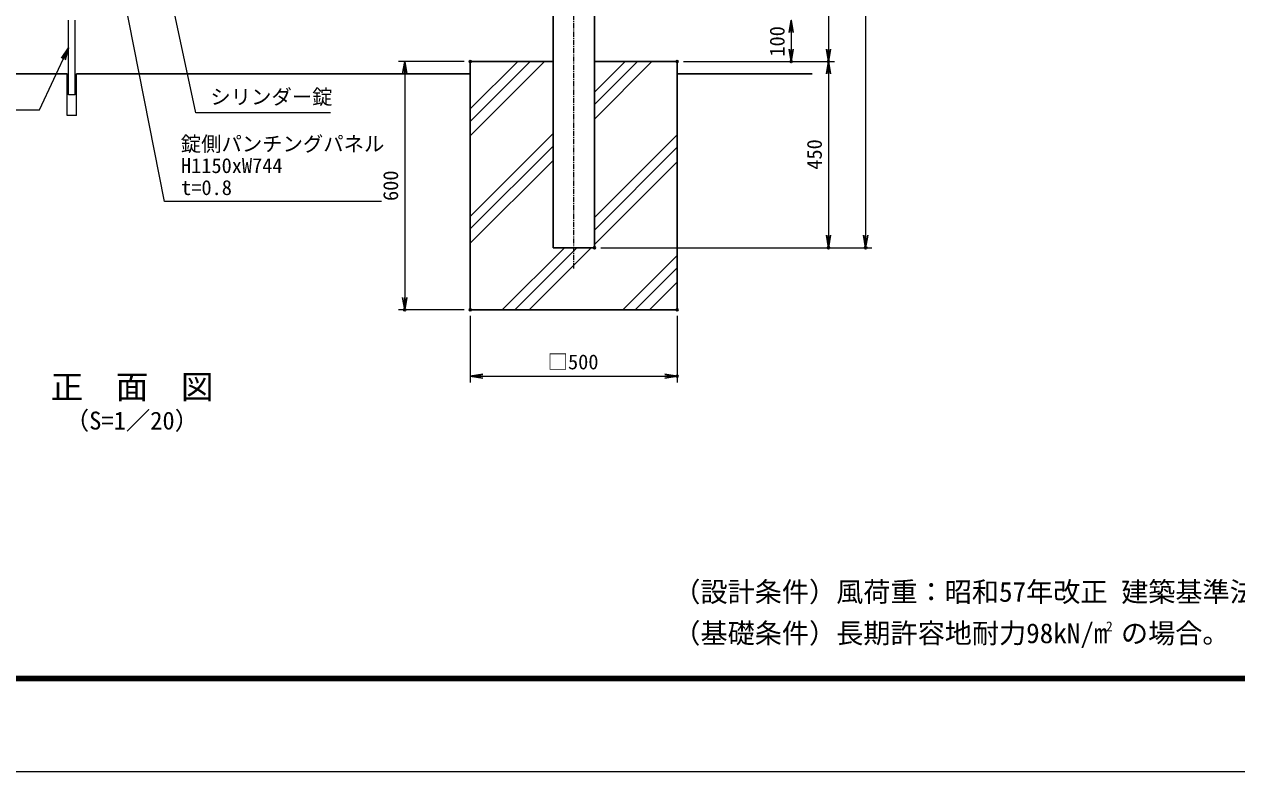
# Model space of a CAD drawing. Units: millimetres, scale not verified. Extents: x -4204 to 4196, y -2971 to 2969.
# Drawn here: x -1905 to 1025, y -2971 to -1164 of the extents above; entities that cross this region are included whole.
import ezdxf
from ezdxf.enums import TextEntityAlignment as Align

# ---------------------------------------------------------------- set-up
doc = ezdxf.new("R2010")
doc.units = ezdxf.units.MM
doc.header["$LTSCALE"] = 10
doc.header["$PDMODE"] = 32
doc.header["$PDSIZE"] = 5
doc.linetypes.add('USER1', pattern=[2, 1.25, -0.25, 0.25, -0.25])
for name, color, linetype, lineweight in [('0-0_D-BMK', 2, 'USER1', 13), ('0-1_D-STR1', 1, 'Continuous', 25), ('0-2_D-STR3', 3, 'Continuous', 13), ('0-3_D-STR-DIM', 7, 'Continuous', 13), ('0-4_0', 7, 'Continuous', 25), ('0-5_DEFPOINTS', 8, 'Continuous', 25), ('0-6_D-BGD', 7, 'Continuous', 25), ('0-7_D-STR4', 7, 'Continuous', 25), ('0-8_D-DCR-HCH', 7, 'Continuous', 13), ('0-A_D-STR-TXT', 7, 'Continuous', 13), ('0-B_D-TTL-TXT', 7, 'Continuous', 13), ('0-D_D-TTL', 7, 'Continuous', 13)]:
    doc.layers.add(name, color=color, linetype=linetype, lineweight=lineweight)
doc.styles.add('ＭＳ ゴシック', font='')
doc.styles.get('ＭＳ ゴシック').set_extended_font_data('MS Gothic')

# ---------------------------------------------------------------- blocks, each defined once
blk = doc.blocks.new('_OPEN')
at = {"layer": '0-4_0'}
blk.add_line((0, 0), (-10, 0), dxfattribs=at)
blk.add_lwpolyline([(-10, 1.667), (0, 0), (-10, -1.667)], dxfattribs=at)

msp = doc.modelspace()

# ---------------------------------------------------------------- linework, layer by layer
at = {"layer": '0-0_D-BMK'}
msp.add_line((-576.95, -1754.64), (-576.95, 654.36), dxfattribs=at)
at = {"layer": '0-1_D-STR1'}
for p, q in [((-626.95, -1704.64), (-626.95, 554.36)), ((-526.95, -1704.64), (-526.95, 554.36)), ((-526.95, -1704.64), (-626.95, -1704.64))]:
    msp.add_line(p, q, dxfattribs=at)
at = {"layer": '0-2_D-STR3'}
for p, q in [((-1797.95, -1334.64), (-1797.95, -1154.64)), ((-1781.95, -1334.64), (-1781.95, -1154.64)), ((-1801.05, -1384.64), (-1801.05, -1284.64)), ((-1778.85, -1384.64), (-1778.85, -1284.64)), ((-1781.95, -1334.64), (-1797.95, -1334.64)), ((-1778.85, -1384.64), (-1801.05, -1384.64))]:
    msp.add_line(p, q, dxfattribs=at)
at = {"layer": '0-3_D-STR-DIM'}
for p, q in [((128.4, 537.36), (128.4, -1674.64)), ((38.4, 515.36), (38.4, -1224.64)), ((-51.6, -1184.64), (-51.6, -1224.64)), ((-841.95, -1254.64), (-1000.62, -1254.64)), ((-311.95, -1254.64), (53.4, -1254.64)), ((-311.95, -1254.64), (-36.6, -1254.64)), ((-311.95, -1254.64), (53.4, -1254.64)), ((-985.62, -1284.64), (-985.62, -1824.64)), ((38.4, -1284.64), (38.4, -1674.64)), ((-511.95, -1704.64), (53.4, -1704.64)), ((-511.95, -1704.64), (143.4, -1704.64)), ((-841.95, -1854.64), (-1000.62, -1854.64)), ((-826.95, -1869.64), (-826.95, -2030.22)), ((-326.95, -1869.64), (-326.95, -2030.22)), ((-796.95, -2015.22), (-356.95, -2015.22))]:
    msp.add_line(p, q, dxfattribs=at)
at = {"layer": '0-5_DEFPOINTS'}
for p in [(-826.95, -1254.64), (-326.95, -1254.64), (-51.6, -1254.64), (38.4, -1254.64), (-526.95, -1704.64), (38.4, -1704.64), (128.4, -1704.64), (-985.62, -1854.64), (-826.95, -1854.64), (-826.95, -1854.64), (-326.95, -1854.64), (-326.95, -2015.22)]:
    msp.add_point(p, dxfattribs=at)
at = {"layer": '0-6_D-BGD'}
for p, q in [((-1801.05, -1284.64), (-2718.95, -1284.64)), ((-825.95, -1284.64), (-1778.85, -1284.64)), ((-1.23, -1284.64), (-326.95, -1284.64))]:
    msp.add_line(p, q, dxfattribs=at)
at = {"layer": '0-7_D-STR4'}
for p, q in [((-626.95, -1254.64), (-826.95, -1254.64)), ((-826.95, -1854.64), (-826.95, -1254.64)), ((-326.95, -1254.64), (-526.95, -1254.64)), ((-326.95, -1854.64), (-326.95, -1254.64)), ((-326.95, -1854.64), (-826.95, -1854.64))]:
    msp.add_line(p, q, dxfattribs=at)
at = {"layer": '0-8_D-DCR-HCH'}
for p, q in [((-826.95, -1433.98), (-647.61, -1254.64)), ((-826.95, -1399.11), (-682.48, -1254.64)), ((-826.95, -1369.11), (-712.48, -1254.64)), ((-526.95, -1393.63), (-387.96, -1254.64)), ((-526.95, -1358.75), (-422.84, -1254.64)), ((-526.95, -1328.75), (-452.84, -1254.64)), ((-826.95, -1628.75), (-626.95, -1428.75)), ((-526.95, -1631.86), (-326.95, -1431.86)), ((-826.95, -1658.75), (-626.95, -1458.75)), ((-526.95, -1661.86), (-326.95, -1461.86)), ((-826.95, -1693.63), (-626.95, -1493.63)), ((-526.95, -1696.73), (-326.95, -1496.73)), ((-749.73, -1854.64), (-599.73, -1704.64)), ((-719.73, -1854.64), (-569.73, -1704.64)), ((-684.86, -1854.64), (-534.86, -1704.64)), ((-458.54, -1854.64), (-326.95, -1723.05)), ((-428.54, -1854.64), (-326.95, -1753.05)), ((-393.67, -1854.64), (-326.95, -1787.92))]:
    msp.add_line(p, q, dxfattribs=at)
at = {"layer": '0-A_D-STR-TXT'}
for points in [[(-1164.69, -1378.54), (-1490.51, -1378.54), (-1708.99, -358.17)], [(-1041.51, -1593.14), (-1565.87, -1593.14), (-1713.6, -845.33)], [(-2172.74, -1371.56), (-1868.05, -1371.56), (-1798.79, -1223.09)]]:
    msp.add_lwpolyline(points, dxfattribs=at)
at = {"layer": '0-D_D-TTL', "color": 2}
msp.add_lwpolyline([(-4203.94, 2968.58), (4196.06, 2968.58), (4196.06, -2971.42), (-4203.94, -2971.42)], close=True, dxfattribs=at)
at = {"layer": '0-D_D-TTL'}
for points in [[(-3933.94, 2748.58), (3926.06, 2748.58), (3926.06, -2751.42), (-3933.94, -2751.42)], [(-3931.44, 2746.08), (3923.56, 2746.08), (3923.56, -2748.92), (-3931.44, -2748.92)], [(-3928.94, 2743.58), (3921.06, 2743.58), (3921.06, -2746.42), (-3928.94, -2746.42)], [(-3926.44, 2741.08), (3918.56, 2741.08), (3918.56, -2743.92), (-3926.44, -2743.92)], [(-3923.94, 2738.58), (3916.06, 2738.58), (3916.06, -2741.42), (-3923.94, -2741.42)]]:
    msp.add_lwpolyline(points, close=True, dxfattribs=at)

# ---------------------------------------------------------------- block references
at = {"layer": '0-3_D-STR-DIM', "xscale": 3, "yscale": 3}
for p, rotation in [((-51.6, -1154.64), 90), ((-51.6, -1254.64), 270), ((38.4, -1254.64), 270), ((-985.62, -1254.64), 90), ((38.4, -1254.64), 90), ((38.4, -1704.64), 270), ((128.4, -1704.64), 270), ((-985.62, -1854.64), 270), ((-826.95, -2015.22), 180)]:
    msp.add_blockref('_OPEN', p, dxfattribs=dict(at, rotation=rotation))
msp.add_blockref('_OPEN', (-326.95, -2015.22), dxfattribs=at)
at = {"layer": '0-A_D-STR-TXT', "xscale": 3, "yscale": 3, "rotation": 64.99385}
msp.add_blockref('_OPEN', (-1797.95, -1221.28), dxfattribs=at)

# ---------------------------------------------------------------- texts
at = {"layer": '0-3_D-STR-DIM', "style": 'ＭＳ ゴシック'}
for s, p in [('100', (-56.66, -1242.63)), ('450', (33.34, -1516.02)), ('600', (-990.68, -1591.58))]:
    msp.add_text(s, height=36.07, rotation=90, dxfattribs=at).set_placement(p, align=Align.BOTTOM_LEFT)
msp.add_text('□500', height=36.07, dxfattribs=at).set_placement((-640.06, -2009.41), align=Align.BOTTOM_LEFT)
at = {"layer": '0-A_D-STR-TXT', "style": 'ＭＳ ゴシック'}
for s, p in [('シリンダー錠', (-1455.18, -1368.72)), ('錠側パンチングパネル', (-1526.72, -1482.4)), ('H1150xW744', (-1526.15, -1534.95)), ('t=0.8', (-1525.77, -1588.08))]:
    msp.add_text(s, height=36.07, dxfattribs=at).set_placement(p, align=Align.BOTTOM_LEFT)
at = {"layer": '0-B_D-TTL-TXT', "style": 'ＭＳ ゴシック'}
for s, height, p in [('正\u3000面\u3000図', 57.7, (-1841.17, -2087.26)), ('（S=1／20）', 43.33, (-1807.06, -2157.16)), ('（設計条件）風荷重：昭和57年改正 建築基準法・同施行令に基づく風圧力に準拠。', 48.09, (-336.39, -2575.02)), ('（基礎条件）長期許容地耐力98kN/m の場合。', 48.09, (-336.39, -2675.02)), ('2', 24.05, (709.09, -2639.21))]:
    msp.add_text(s, height=height, dxfattribs=at).set_placement(p, align=Align.BOTTOM_LEFT)

doc.saveas('drawing.dxf')
